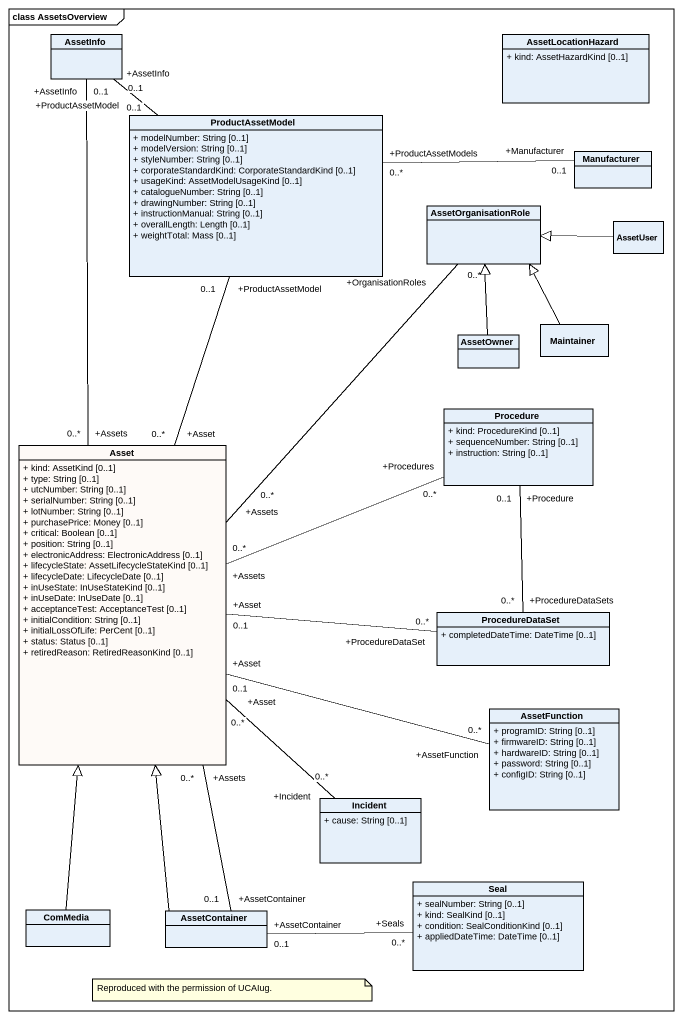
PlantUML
@startuml
mainframe class AssetsOverview
hide circle
hide empty members
skinparam classAttributeIconSize 0
class AssetInfo
class AssetLocationHazard {
  + kind: AssetHazardKind [0..1]
}
class ProductAssetModel {
  + modelNumber: String [0..1]
  + modelVersion: String [0..1]
  + styleNumber: String [0..1]
  + corporateStandardKind: CorporateStandardKind [0..1]
  + usageKind: AssetModelUsageKind [0..1]
  + catalogueNumber: String [0..1]
  + drawingNumber: String [0..1]
  + instructionManual: String [0..1]
  + overallLength: Length [0..1]
  + weightTotal: Mass [0..1]
}
class Manufacturer
class AssetOrganisationRole
class AssetUser
class AssetOwner
class Maintainer
class Procedure {
  + kind: ProcedureKind [0..1]
  + sequenceNumber: String [0..1]
  + instruction: String [0..1]
}
class Asset #FEFAF7 {
  + kind: AssetKind [0..1]
  + type: String [0..1]
  + utcNumber: String [0..1]
  + serialNumber: String [0..1]
  + lotNumber: String [0..1]
  + purchasePrice: Money [0..1]
  + critical: Boolean [0..1]
  + position: String [0..1]
  + electronicAddress: ElectronicAddress [0..1]
  + lifecycleState: AssetLifecycleStateKind [0..1]
  + lifecycleDate: LifecycleDate [0..1]
  + inUseState: InUseStateKind [0..1]
  + inUseDate: InUseDate [0..1]
  + acceptanceTest: AcceptanceTest [0..1]
  + initialCondition: String [0..1]
  + initialLossOfLife: PerCent [0..1]
  + status: Status [0..1]
  + retiredReason: RetiredReasonKind [0..1]
}
class ProcedureDataSet {
  + completedDateTime: DateTime [0..1]
}
class AssetFunction {
  + programID: String [0..1]
  + firmwareID: String [0..1]
  + hardwareID: String [0..1]
  + password: String [0..1]
  + configID: String [0..1]
}
class Incident {
  + cause: String [0..1]
}
class Seal {
  + sealNumber: String [0..1]
  + kind: SealKind [0..1]
  + condition: SealConditionKind [0..1]
  + appliedDateTime: DateTime [0..1]
}
class ComMedia
class AssetContainer
ProductAssetModel "+ProductAssetModel\n0..1" -up- "+AssetInfo\n0..1" AssetInfo
ProductAssetModel "+ProductAssetModels\n0..*" -right- "+Manufacturer\n0..1" Manufacturer
AssetUser -left-|> AssetOrganisationRole
AssetOwner -up-|> AssetOrganisationRole
Maintainer -up-|> AssetOrganisationRole
Procedure "+Procedures\n0..*" -left- "+Assets\n0..*" Asset
Procedure "+Procedure\n0..1" -- "+ProcedureDataSets\n0..*" ProcedureDataSet
Asset "+Assets\n0..*" -up- "+AssetInfo\n0..1" AssetInfo
Asset "+Asset\n0..*" -up- "+ProductAssetModel\n0..1" ProductAssetModel
Asset "+Assets\n0..*" -up- "+OrganisationRoles\n0..*" AssetOrganisationRole
Asset "+Asset\n0..1" -right- "+AssetFunction\n0..*" AssetFunction
Asset "+Assets\n0..*" -- "+AssetContainer\n0..1" AssetContainer
ProcedureDataSet "+ProcedureDataSet\n0..*" -left- "+Asset\n0..1" Asset
Incident "+Incident\n0..*" -up- "+Asset\n0..*" Asset
ComMedia -up-|> Asset
AssetContainer -up-|> Asset
AssetContainer "+AssetContainer\n0..1" -right- "+Seals\n0..*" Seal
note as N1
  Reproduced with the permission of UCAIug.
end note
@enduml
